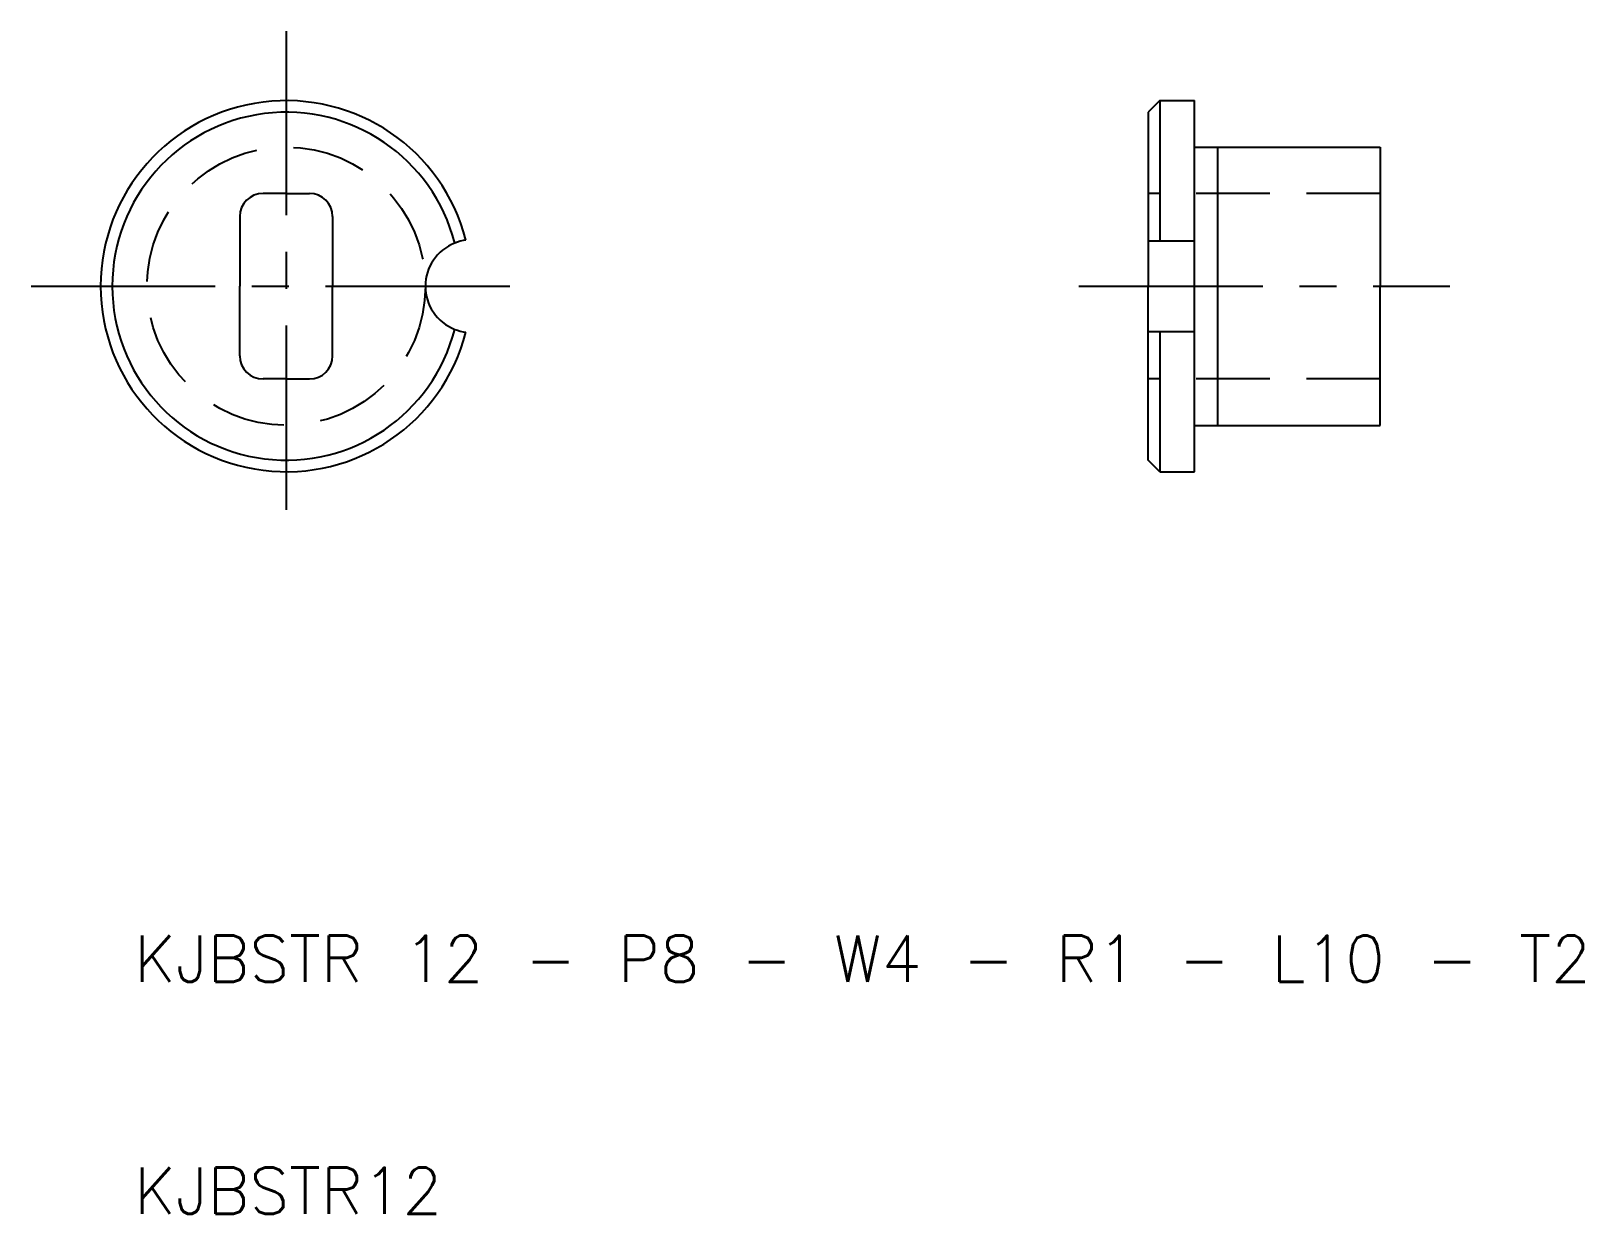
# Model space of a CAD drawing. Extents: x 5.6 to 72.6, y 10 to 61.
import ezdxf

# ---------------------------------------------------------------- set-up
doc = ezdxf.new("R2010")
doc.units = 0
doc.header["$LTSCALE"] = 0.25
doc.linetypes.add('CENTER', pattern=[50.8, 31.75, -6.35, 6.35, -6.35])
doc.linetypes.add('DASHED', pattern=[19.05, 12.7, -6.35])
doc.layers.get('0').update_dxf_attribs({"linetype": 'CONTINUOUS'})
doc.layers.add('CENTER', color=1, linetype='CENTER')
doc.styles.get("Standard").update_dxf_attribs({"font": 'txt.shx'})

msp = doc.modelspace()

# ---------------------------------------------------------------- linework, layer by layer
for p, q in [((54.227, 58), (53.727, 57.5)), ((54.227, 58), (54.227, 51.95)), ((54.227, 58), (55.727, 58)), ((55.727, 56), (55.727, 58)), ((53.727, 57.5), (53.727, 50)), ((55.727, 44), (55.727, 56)), ((55.727, 56), (63.727, 56)), ((56.727, 44), (56.727, 56)), ((63.727, 56), (63.727, 50)), ((16.559, 54), (15.559, 54)), ((16.559, 54), (17.559, 54)), ((14.559, 53), (14.559, 50)), ((18.559, 53), (18.559, 50)), ((53.727, 51.95), (55.727, 51.95)), ((14.559, 47), (14.559, 50)), ((18.559, 47), (18.559, 50)), ((53.727, 42.5), (53.727, 50)), ((63.727, 44), (63.727, 50)), ((53.727, 48.05), (55.727, 48.05)), ((54.227, 48.05), (54.227, 42)), ((16.559, 46), (15.559, 46)), ((16.559, 46), (17.559, 46)), ((55.727, 44), (63.727, 44)), ((55.727, 42), (55.727, 44)), ((54.227, 42), (53.727, 42.5)), ((54.227, 42), (55.727, 42))]:
    msp.add_line(p, q)
at = {"color": 3, "linetype": 'DASHED'}
for p, q in [((63.727, 54), (53.727, 54)), ((63.727, 46), (53.727, 46))]:
    msp.add_line(p, q, dxfattribs=at)
msp.add_circle((16.559, 50), 6, dxfattribs=at)
for centre, radius, start, end in [((16.559, 50), 8, 14.36151, 345.63849), ((16.559, 50), 7.5, 14.36151, 345.63849), ((15.559, 53), 1, 90, 180), ((17.559, 53), 1, 0, 90), ((24.559, 50), 2, 111.54227, 248.45773), ((24.559, 50), 2, 97.18076, 111.54227), ((24.559, 50), 2, 248.45773, 262.81924), ((15.559, 47), 1, 180, 270), ((17.559, 47), 1, 270, 0)]:
    msp.add_arc(centre, radius, start, end)
at = {"layer": 'CENTER', "color": 1, "linetype": 'CENTER'}
for p, q in [((16.559, 61), (16.559, 39)), ((5.559, 50), (27.559, 50)), ((50.727, 50), (66.727, 50))]:
    msp.add_line(p, q, dxfattribs=at)

# ---------------------------------------------------------------- texts
for s, p in [('KJBSTR 12 - P8 - W4 - R1 - L10 - T2', (10, 20)), ('KJBSTR12', (10, 10))]:
    msp.add_text(s, height=2).set_placement(p)

doc.saveas('drawing.dxf')
